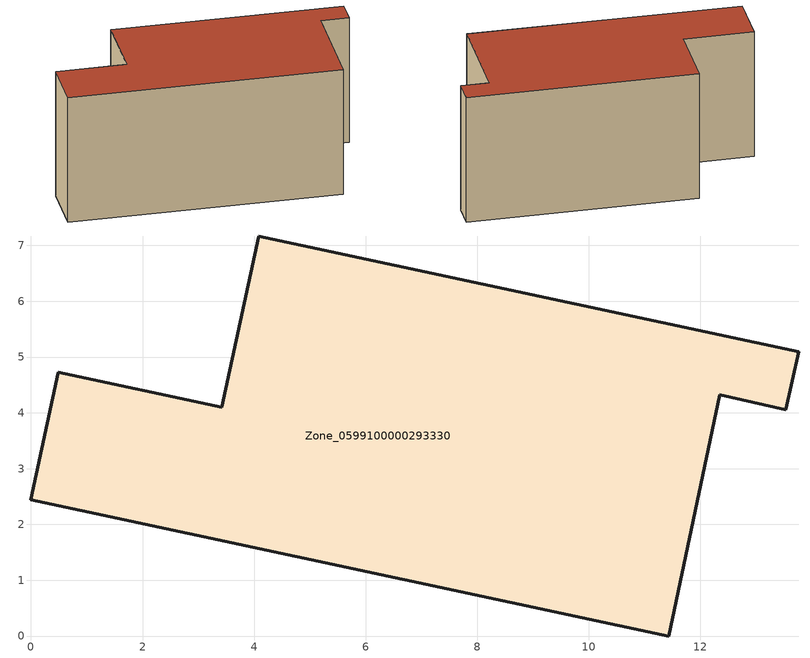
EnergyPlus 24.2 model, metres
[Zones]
Zone_0599100000293330
 floor ground (C_G): 11.43,0 0,2.44 0.49,4.73 3.42,4.1 4.08,7.17 13.76,5.1 13.53,4.06 12.35,4.32 z0
 wall outside (C_F): 3.42,4.1 0.49,4.73 0,2.44 11.43,0 12.35,4.32 13.53,4.06 13.76,5.1 4.08,7.17 3.42,4.1 z0:5.85
 roof outside (C_R): 13.76,5.1 4.08,7.17 3.42,4.1 0.49,4.73 0,2.44 11.43,0 12.35,4.32 13.53,4.06 z5.85
[BUILDING]
Pand.0599100000293330: North Axis=0; Terrain=City; Loads Convergence Tolerance Value=0.04; Temperature Convergence Tolerance Value=0.4; Solar Distribution=FullExterior; Maximum Number of Warmup Days=25; Minimum Number of Warmup Days=1
[Site:Location]
Rotterdam.The.Hague.AP_ZH_NLD Design_Conditions: Latitude=51.96; Longitude=4.45; Time Zone=1; Elevation=-4.5
[SITE:GROUNDTEMPERATURE:BUILDINGSURFACE]
18, 18, 18, 18, 18, 18, 18, 18, 18, 18, 18, 18
[MATERIAL] Thermal Absorptance=0.9; Solar Absorptance=0.7; Visible Absorptance=0.7
Name | Roughness | Thickness | Conductivity | Density | Specific Heat
G.TI.1975-1991 | MediumSmooth | 0.15 | 0.288461 | 540 | 1210
F.TI.1975-1991 | Rough | 0.3 | 0.230769 | 1920 | 840
R.TI.1975-1991 | MediumRough | 0.2 | 0.153846 | 1500 | 1000
[CONSTRUCTION]
C_G: G.TI.1975-1991
C_F: F.TI.1975-1991
C_R: R.TI.1975-1991
[ZONE]
Zone_0599100000293330: Type=1; Multiplier=1; Ceiling Height=Autocalculate; Volume=Autocalculate; Floor Area=autocalculate; Part of Total Floor Area=Yes
[ZONEINFILTRATION:DESIGNFLOWRATE]
Infil_Zone_0599100000293330: Zone or ZoneList or Space or SpaceList=Zone_0599100000293330; Schedule=AlwaysOn; Design Flow Rate Calculation Method=Flow/Area; Flow Rate per Floor Area=0.003; Constant Term Coefficient=1; Temperature Term Coefficient=0; Velocity Term Coefficient=0; Velocity Squared Term Coefficient=0
[HVACTEMPLATE:ZONE:IDEALLOADSAIRSYSTEM]
Zone_0599100000293330: Maximum Heating Supply Air Temperature=50; Minimum Cooling Supply Air Temperature=13; Maximum Heating Supply Air Humidity Ratio=0.0156; Minimum Cooling Supply Air Humidity Ratio=0.0077; Heating Limit=NoLimit; Cooling Limit=NoLimit; Dehumidification Control Type=ConstantSensibleHeatRatio; Cooling Sensible Heat Ratio=0.7; Dehumidification Setpoint=60; Humidification Control Type=None; Humidification Setpoint=30; Outdoor Air Method=None; Outdoor Air Flow Rate per Person=0.00944; Outdoor Air Flow Rate per Zone Floor Area=0; Outdoor Air Flow Rate per Zone=0; Demand Controlled Ventilation Type=None; Outdoor Air Economizer Type=NoEconomizer; Heat Recovery Type=None; Sensible Heat Recovery Effectiveness=0.7; Latent Heat Recovery Effectiveness=0.65
[ZONECONTROL:THERMOSTAT]
ThermostatControl_Zone_0599100000293330: Zone or ZoneList=Zone_0599100000293330; Control Type Schedule=DualSetpointControlType; Control 1=Thermostat_Zone_0599100000293330; Temperature Difference Between Cutout And Setpoint=0
[THERMOSTATSETPOINT:DUALSETPOINT]
Thermostat_Zone_0599100000293330: Heating Setpoint Temperature Schedule=HeatingSetpoint_Zone_0599100000293330; Cooling Setpoint Temperature Schedule=CoolingSetpoint_Zone_0599100000293330
[SCHEDULE:COMPACT]
HeatingSetpoint_Zone_0599100000293330: Through: 12/31, For: AllDays, Until: 24:00, 21
CoolingSetpoint_Zone_0599100000293330: Through: 12/31, For: AllDays, Until: 24:00, 24
DualSetpointControlType: Through: 12/31, For: AllDays, Until: 24:00, 4
AlwaysOn: Through: 12/31, For: AllDays, Until: 24:00, 1
